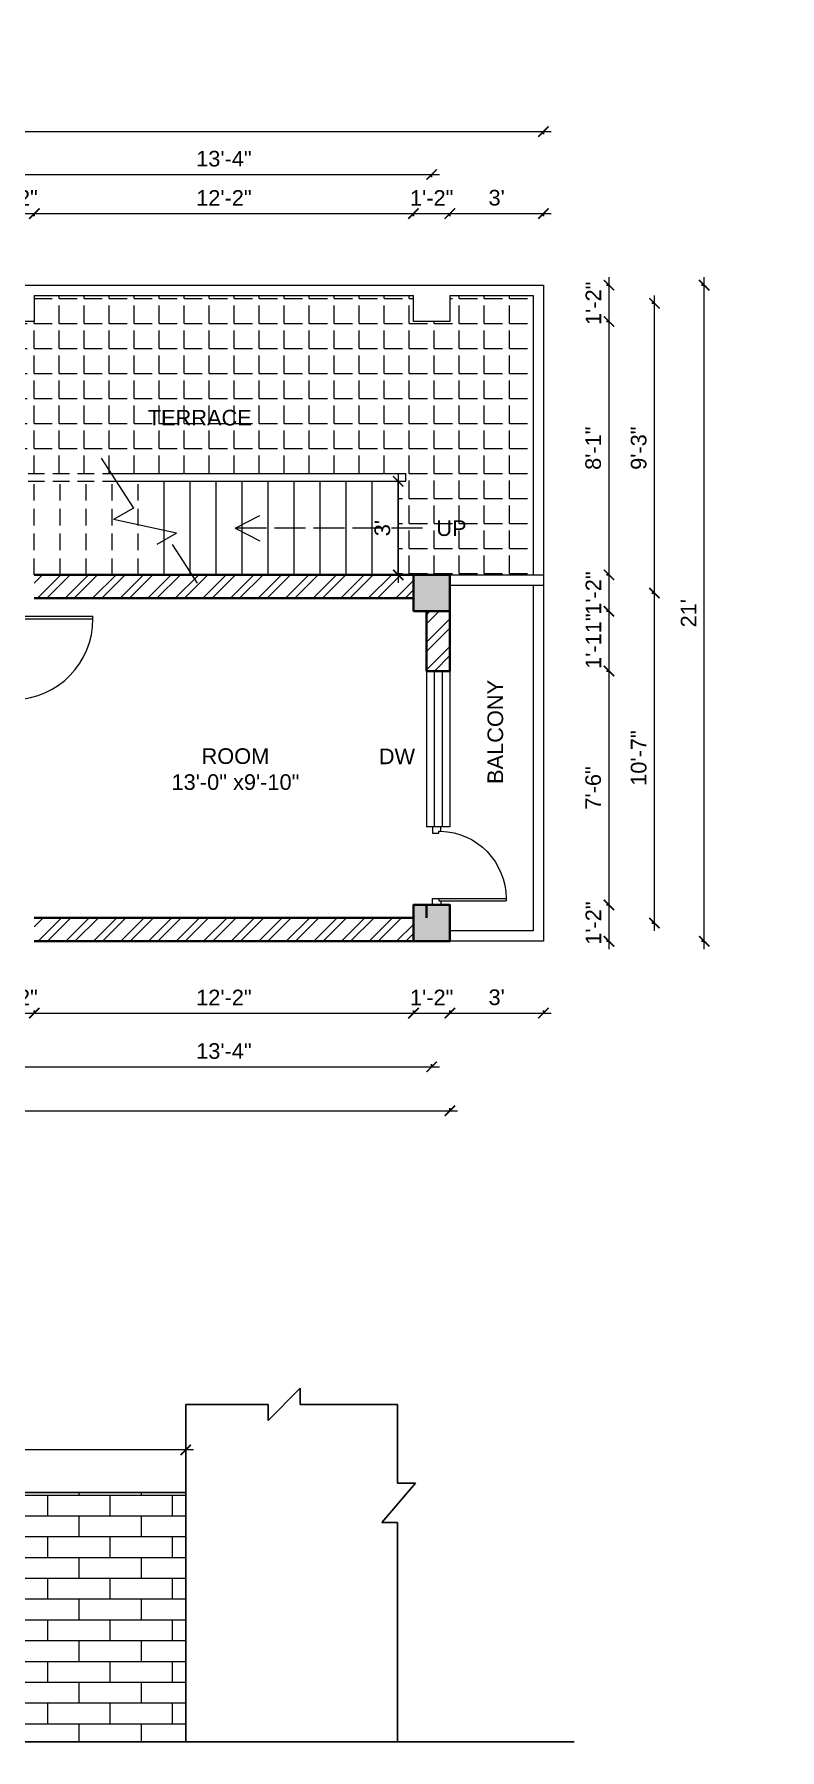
# Model space of a CAD drawing. Header units: inches. Extents: x -12071822 to 12321209, y -1222525 to 1319227.
# Drawn here: x 117517 to 117804, y 45545 to 46205 of the extents above; entities that cross this region are included whole.
import ezdxf

# ---------------------------------------------------------------- set-up
doc = ezdxf.new("R2010")
doc.units = ezdxf.units.IN
doc.header["$MEASUREMENT"] = 0
doc.header["$PDMODE"] = 35
doc.linetypes.add('ACAD_ISO02W100', pattern=[15, 12, -3])
doc.linetypes.add('DASHED', pattern=[19.05, 12.7, -6.35])
for name, color, linetype, lineweight in [('Column', 181, 'Continuous', 40), ('Dimension', 130, 'Continuous', 9), ('Hatch', 9, 'Continuous', 9), ('Hidden', 254, 'ACAD_ISO02W100', 15), ('Stairs', 61, 'Continuous', 18), ('TEXT', 255, 'Continuous', 35), ('Walls', 11, 'Continuous', 35), ('Windows', 151, 'Continuous', 15)]:
    doc.layers.add(name, color=color, linetype=linetype, lineweight=lineweight)
doc.styles.get("Standard").update_dxf_attribs({"font": 'arial.ttf'})
doc.dimstyles.new('Copy(2) of Standard', dxfattribs={"dimtxt": 6, "dimasz": 4, "dimexe": 0, "dimexo": 6, "dimgap": 3, "dimtad": 1, "dimdec": 0, "dimlfac": 0.5, "dimzin": 0, "dimdsep": 46, "dimlunit": 4, "dimtxsty": 'Standard', "dimblk": 'ARCHTICK', "dimcen": 0.09, "dimdle": 3, "dimclrd": 256, "dimadec": 0, "dimazin": 0, "dimtfac": 1, "dimtdec": 0, "dimtofl": 0, "dimtmove": 0, "dimatfit": 3, "dimfxl": 1, "dimfxlon": 1, "dimtolj": 1, "dimtzin": 0, "dimlwd": -1, "dimarcsym": 0})
doc.dimstyles.get("Standard").update_dxf_attribs({"dimtxt": 6, "dimasz": 4, "dimexe": 0, "dimexo": 6, "dimgap": 3, "dimtad": 1, "dimdec": 0, "dimzin": 0, "dimdsep": 46, "dimlunit": 4, "dimtxsty": 'Standard', "dimblk": 'ARCHTICK', "dimcen": 0.09, "dimdle": 3, "dimclrd": 256, "dimadec": 0, "dimazin": 0, "dimtfac": 1, "dimtdec": 0, "dimtofl": 0, "dimtmove": 0, "dimatfit": 3, "dimfxl": 1, "dimfxlon": 1, "dimtolj": 1, "dimtzin": 0, "dimlwd": -1, "dimarcsym": 0})

# ---------------------------------------------------------------- blocks, each defined once
blk = doc.blocks.new('colm')
at = {"layer": 'Hatch'}
h = blk.add_hatch(color=256, dxfattribs=at)
h.dxf.hatch_style = 1
h.paths.add_polyline_path([(66705.71, 8319.73), (66705.71, 8307.73), (66717.71, 8307.73), (66717.71, 8319.73)])
at = {"layer": 'Column'}
blk.add_lwpolyline([(66705.71, 8307.73), (66717.71, 8307.73), (66717.71, 8319.73), (66705.71, 8319.73)], close=True, dxfattribs=at)
blk = doc.blocks.new('_ArchTick')
at = {"color": 0, "linetype": 'ByBlock', "const_width": 0.15}
blk.add_lwpolyline([(-0.5, -0.5), (0.5, 0.5)], dxfattribs=at)
blk = doc.blocks.new('*D1991')
at = {"layer": 'Defpoints', "color": 0, "transparency": 16777216}
for p in [(117503.13, 45856.16), (117517.13, 45856.16), (117517.13, 45828.53)]:
    blk.add_point(p, dxfattribs=at)
at = {"layer": 'Dimension', "transparency": 16777216}
blk.add_line((117500.13, 45828.53), (117520.13, 45828.53), dxfattribs=at)
at = {"layer": 'Dimension', "color": 0, "lineweight": -2, "transparency": 16777216}
for p, q in [((117503.13, 45829.53), (117503.13, 45828.53)), ((117517.13, 45829.53), (117517.13, 45828.53))]:
    blk.add_line(p, q, dxfattribs=at)
at = {"layer": 'Dimension', "transparency": 16777216, "xscale": 4, "yscale": 4, "zscale": 4, "rotation": 180}
blk.add_blockref('_ArchTick', (117503.13, 45828.53), dxfattribs=at)
at = {"layer": 'Dimension', "transparency": 16777216, "xscale": 4, "yscale": 4, "zscale": 4}
blk.add_blockref('_ArchTick', (117517.13, 45828.53), dxfattribs=at)
at = {"layer": 'Dimension', "color": 0, "lineweight": -2, "transparency": 16777216, "insert": (117510.13, 45834.54), "char_height": 6, "attachment_point": 5}
blk.add_mtext('\\A1;1\'-2"', dxfattribs=at)
blk = doc.blocks.new('*D1992')
at = {"layer": 'Defpoints', "color": 0, "transparency": 16777216}
for p in [(117517.13, 45856.16), (117663.01, 45856.16), (117663.01, 45828.53)]:
    blk.add_point(p, dxfattribs=at)
at = {"layer": 'Dimension', "transparency": 16777216}
blk.add_line((117514.13, 45828.53), (117666.01, 45828.53), dxfattribs=at)
at = {"layer": 'Dimension', "color": 0, "lineweight": -2, "transparency": 16777216}
for p, q in [((117517.13, 45829.53), (117517.13, 45828.53)), ((117663.01, 45829.53), (117663.01, 45828.53))]:
    blk.add_line(p, q, dxfattribs=at)
at = {"layer": 'Dimension', "transparency": 16777216, "xscale": 4, "yscale": 4, "zscale": 4, "rotation": 180}
blk.add_blockref('_ArchTick', (117517.13, 45828.53), dxfattribs=at)
at = {"layer": 'Dimension', "transparency": 16777216, "xscale": 4, "yscale": 4, "zscale": 4}
blk.add_blockref('_ArchTick', (117663.01, 45828.53), dxfattribs=at)
at = {"layer": 'Dimension', "color": 0, "lineweight": -2, "transparency": 16777216, "insert": (117590.07, 45834.54), "char_height": 6, "attachment_point": 5}
blk.add_mtext('\\A1;12\'-2"', dxfattribs=at)
blk = doc.blocks.new('*D1993')
at = {"layer": 'Defpoints', "color": 0, "transparency": 16777216}
for p in [(117663.01, 45856.16), (117677.01, 45856.16), (117677.01, 45828.53)]:
    blk.add_point(p, dxfattribs=at)
at = {"layer": 'Dimension', "transparency": 16777216}
blk.add_line((117660.01, 45828.53), (117680.01, 45828.53), dxfattribs=at)
at = {"layer": 'Dimension', "color": 0, "lineweight": -2, "transparency": 16777216}
for p, q in [((117663.01, 45829.53), (117663.01, 45828.53)), ((117677.01, 45829.53), (117677.01, 45828.53))]:
    blk.add_line(p, q, dxfattribs=at)
at = {"layer": 'Dimension', "transparency": 16777216, "xscale": 4, "yscale": 4, "zscale": 4, "rotation": 180}
blk.add_blockref('_ArchTick', (117663.01, 45828.53), dxfattribs=at)
at = {"layer": 'Dimension', "transparency": 16777216, "xscale": 4, "yscale": 4, "zscale": 4}
blk.add_blockref('_ArchTick', (117677.01, 45828.53), dxfattribs=at)
at = {"layer": 'Dimension', "color": 0, "lineweight": -2, "transparency": 16777216, "insert": (117670.01, 45834.54), "char_height": 6, "attachment_point": 5}
blk.add_mtext('\\A1;1\'-2"', dxfattribs=at)
blk = doc.blocks.new('*D1996')
at = {"layer": 'Defpoints', "color": 0, "transparency": 16777216}
for p in [(117510.13, 45856.16), (117670.01, 45856.16), (117670.01, 45807.83)]:
    blk.add_point(p, dxfattribs=at)
at = {"layer": 'Dimension', "transparency": 16777216}
blk.add_line((117507.13, 45807.83), (117673.01, 45807.83), dxfattribs=at)
at = {"layer": 'Dimension', "color": 0, "lineweight": -2, "transparency": 16777216}
for p, q in [((117510.13, 45808.83), (117510.13, 45807.83)), ((117670.01, 45808.83), (117670.01, 45807.83))]:
    blk.add_line(p, q, dxfattribs=at)
at = {"layer": 'Dimension', "transparency": 16777216, "xscale": 4, "yscale": 4, "zscale": 4, "rotation": 180}
blk.add_blockref('_ArchTick', (117510.13, 45807.83), dxfattribs=at)
at = {"layer": 'Dimension', "transparency": 16777216, "xscale": 4, "yscale": 4, "zscale": 4}
blk.add_blockref('_ArchTick', (117670.01, 45807.83), dxfattribs=at)
at = {"layer": 'Dimension', "color": 0, "lineweight": -2, "transparency": 16777216, "insert": (117590.07, 45813.9), "char_height": 6, "attachment_point": 5}
blk.add_mtext('\\A1;13\'-4"', dxfattribs=at)
blk = doc.blocks.new('*D1865')
at = {"layer": 'Defpoints', "color": 0, "transparency": 16777216}
for p in [(117177.31, 45933.16), (117677.01, 45856.16), (117677.01, 45790.96)]:
    blk.add_point(p, dxfattribs=at)
at = {"layer": 'Dimension', "color": 0, "lineweight": -2, "transparency": 16777216}
for p, q in [((117177.31, 45791.96), (117177.31, 45790.96)), ((117677.01, 45791.96), (117677.01, 45790.96))]:
    blk.add_line(p, q, dxfattribs=at)
at = {"layer": 'Dimension', "transparency": 16777216}
blk.add_line((117174.31, 45790.96), (117680.01, 45790.96), dxfattribs=at)
at = {"layer": 'Dimension', "transparency": 16777216, "xscale": 4, "yscale": 4, "zscale": 4, "rotation": 180}
blk.add_blockref('_ArchTick', (117177.31, 45790.96), dxfattribs=at)
at = {"layer": 'Dimension', "transparency": 16777216, "xscale": 4, "yscale": 4, "zscale": 4}
blk.add_blockref('_ArchTick', (117677.01, 45790.96), dxfattribs=at)
at = {"layer": 'Dimension', "color": 0, "lineweight": -2, "transparency": 16777216, "insert": (117427.16, 45797.03), "char_height": 6, "attachment_point": 5}
blk.add_mtext('\\A1;41\'-8"', dxfattribs=at)
blk = doc.blocks.new('GFFGS')
at = {"layer": 'Windows'}
for p, q in [((97915.22, 19628.63), (97915.22, 19658.74)), ((97916.19, 19658.74), (97915.22, 19658.74)), ((97916.19, 19627.65), (97916.19, 19658.77)), ((97915.22, 19628.63), (97913.27, 19628.63)), ((97913.27, 19628.63), (97913.27, 19624.73)), ((97913.27, 19624.73), (97916.19, 19624.73)), ((97915.22, 19627.65), (97915.22, 19628.63)), ((97916.19, 19627.65), (97915.22, 19627.65)), ((97916.19, 19624.73), (97916.19, 19627.65)), ((97946.35, 19624.73), (97946.35, 19627.65)), ((97946.35, 19627.65), (97947.32, 19627.65)), ((97949.27, 19624.73), (97946.35, 19624.73)), ((97947.32, 19627.65), (97947.32, 19628.63)), ((97947.32, 19628.63), (97949.27, 19628.63)), ((97949.27, 19628.63), (97949.27, 19624.73))]:
    blk.add_line(p, q, dxfattribs=at)
blk.add_arc((97916.25, 19627.66), 31.08, 1.78005, 90.12347, dxfattribs=at)
blk = doc.blocks.new('*D1867')
at = {"layer": 'Defpoints', "color": 0, "transparency": 16777216}
for p in [(117677.01, 45856.16), (117713.01, 45856.16), (117713.01, 45828.53)]:
    blk.add_point(p, dxfattribs=at)
at = {"layer": 'Dimension', "transparency": 16777216}
blk.add_line((117674.01, 45828.53), (117716.01, 45828.53), dxfattribs=at)
at = {"layer": 'Dimension', "color": 0, "lineweight": -2, "transparency": 16777216}
for p, q in [((117677.01, 45829.53), (117677.01, 45828.53)), ((117713.01, 45829.53), (117713.01, 45828.53))]:
    blk.add_line(p, q, dxfattribs=at)
at = {"layer": 'Dimension', "transparency": 16777216, "xscale": 4, "yscale": 4, "zscale": 4, "rotation": 180}
blk.add_blockref('_ArchTick', (117677.01, 45828.53), dxfattribs=at)
at = {"layer": 'Dimension', "transparency": 16777216, "xscale": 4, "yscale": 4, "zscale": 4}
blk.add_blockref('_ArchTick', (117713.01, 45828.53), dxfattribs=at)
at = {"layer": 'Dimension', "color": 0, "transparency": 16777216, "insert": (117695.01, 45834.59), "char_height": 6, "attachment_point": 5}
blk.add_mtext("\\A1;3'", dxfattribs=at)
blk = doc.blocks.new('*D2005')
at = {"layer": 'Defpoints', "color": 0, "transparency": 16777216}
for p in [(117517.13, 46136.19), (117503.13, 46104.66), (117517.13, 46104.66)]:
    blk.add_point(p, dxfattribs=at)
at = {"layer": 'Dimension', "transparency": 16777216}
blk.add_line((117500.13, 46136.19), (117520.13, 46136.19), dxfattribs=at)
at = {"layer": 'Dimension', "color": 0, "lineweight": -2, "transparency": 16777216}
for p, q in [((117503.13, 46135.19), (117503.13, 46136.19)), ((117517.13, 46135.19), (117517.13, 46136.19))]:
    blk.add_line(p, q, dxfattribs=at)
at = {"layer": 'Dimension', "transparency": 16777216, "xscale": 4, "yscale": 4, "zscale": 4, "rotation": 180}
blk.add_blockref('_ArchTick', (117503.13, 46136.19), dxfattribs=at)
at = {"layer": 'Dimension', "transparency": 16777216, "xscale": 4, "yscale": 4, "zscale": 4}
blk.add_blockref('_ArchTick', (117517.13, 46136.19), dxfattribs=at)
at = {"layer": 'Dimension', "color": 0, "lineweight": -2, "transparency": 16777216, "insert": (117510.13, 46142.21), "char_height": 6, "attachment_point": 5}
blk.add_mtext('\\A1;1\'-2"', dxfattribs=at)
blk = doc.blocks.new('*D2006')
at = {"layer": 'Defpoints', "color": 0, "transparency": 16777216}
for p in [(117663.01, 46136.19), (117517.13, 46104.66), (117663.01, 46104.66)]:
    blk.add_point(p, dxfattribs=at)
at = {"layer": 'Dimension', "transparency": 16777216}
blk.add_line((117514.13, 46136.19), (117666.01, 46136.19), dxfattribs=at)
at = {"layer": 'Dimension', "color": 0, "lineweight": -2, "transparency": 16777216}
for p, q in [((117517.13, 46135.19), (117517.13, 46136.19)), ((117663.01, 46135.19), (117663.01, 46136.19))]:
    blk.add_line(p, q, dxfattribs=at)
at = {"layer": 'Dimension', "transparency": 16777216, "xscale": 4, "yscale": 4, "zscale": 4, "rotation": 180}
blk.add_blockref('_ArchTick', (117517.13, 46136.19), dxfattribs=at)
at = {"layer": 'Dimension', "transparency": 16777216, "xscale": 4, "yscale": 4, "zscale": 4}
blk.add_blockref('_ArchTick', (117663.01, 46136.19), dxfattribs=at)
at = {"layer": 'Dimension', "color": 0, "lineweight": -2, "transparency": 16777216, "insert": (117590.07, 46142.21), "char_height": 6, "attachment_point": 5}
blk.add_mtext('\\A1;12\'-2"', dxfattribs=at)
blk = doc.blocks.new('*D2007')
at = {"layer": 'Defpoints', "color": 0, "transparency": 16777216}
for p in [(117677.01, 46136.19), (117663.01, 46104.66), (117677.01, 46104.66)]:
    blk.add_point(p, dxfattribs=at)
at = {"layer": 'Dimension', "transparency": 16777216}
blk.add_line((117660.01, 46136.19), (117680.01, 46136.19), dxfattribs=at)
at = {"layer": 'Dimension', "color": 0, "lineweight": -2, "transparency": 16777216}
for p, q in [((117663.01, 46135.19), (117663.01, 46136.19)), ((117677.01, 46135.19), (117677.01, 46136.19))]:
    blk.add_line(p, q, dxfattribs=at)
at = {"layer": 'Dimension', "transparency": 16777216, "xscale": 4, "yscale": 4, "zscale": 4, "rotation": 180}
blk.add_blockref('_ArchTick', (117663.01, 46136.19), dxfattribs=at)
at = {"layer": 'Dimension', "transparency": 16777216, "xscale": 4, "yscale": 4, "zscale": 4}
blk.add_blockref('_ArchTick', (117677.01, 46136.19), dxfattribs=at)
at = {"layer": 'Dimension', "color": 0, "lineweight": -2, "transparency": 16777216, "insert": (117670.01, 46142.21), "char_height": 6, "attachment_point": 5}
blk.add_mtext('\\A1;1\'-2"', dxfattribs=at)
blk = doc.blocks.new('*D2008')
at = {"layer": 'Defpoints', "color": 0, "transparency": 16777216}
for p in [(117713.01, 46136.19), (117713.01, 46108.66), (117677.01, 46104.66)]:
    blk.add_point(p, dxfattribs=at)
at = {"layer": 'Dimension', "transparency": 16777216}
blk.add_line((117674.01, 46136.19), (117716.01, 46136.19), dxfattribs=at)
at = {"layer": 'Dimension', "color": 0, "lineweight": -2, "transparency": 16777216}
for p, q in [((117677.01, 46135.19), (117677.01, 46136.19)), ((117713.01, 46135.19), (117713.01, 46136.19))]:
    blk.add_line(p, q, dxfattribs=at)
at = {"layer": 'Dimension', "transparency": 16777216, "xscale": 4, "yscale": 4, "zscale": 4, "rotation": 180}
blk.add_blockref('_ArchTick', (117677.01, 46136.19), dxfattribs=at)
at = {"layer": 'Dimension', "transparency": 16777216, "xscale": 4, "yscale": 4, "zscale": 4}
blk.add_blockref('_ArchTick', (117713.01, 46136.19), dxfattribs=at)
at = {"layer": 'Dimension', "color": 0, "lineweight": -2, "transparency": 16777216, "insert": (117695.01, 46142.26), "char_height": 6, "attachment_point": 5}
blk.add_mtext("\\A1;3'", dxfattribs=at)
blk = doc.blocks.new('*D2011')
at = {"layer": 'Defpoints', "color": 0, "transparency": 16777216}
for p in [(117670.01, 46151.21), (117510.13, 45997.16), (117670.01, 45997.16)]:
    blk.add_point(p, dxfattribs=at)
at = {"layer": 'Dimension', "transparency": 16777216}
blk.add_line((117507.13, 46151.21), (117673.01, 46151.21), dxfattribs=at)
at = {"layer": 'Dimension', "color": 0, "lineweight": -2, "transparency": 16777216}
for p, q in [((117510.13, 46150.21), (117510.13, 46151.21)), ((117670.01, 46150.21), (117670.01, 46151.21))]:
    blk.add_line(p, q, dxfattribs=at)
at = {"layer": 'Dimension', "transparency": 16777216, "xscale": 4, "yscale": 4, "zscale": 4, "rotation": 180}
blk.add_blockref('_ArchTick', (117510.13, 46151.21), dxfattribs=at)
at = {"layer": 'Dimension', "transparency": 16777216, "xscale": 4, "yscale": 4, "zscale": 4}
blk.add_blockref('_ArchTick', (117670.01, 46151.21), dxfattribs=at)
at = {"layer": 'Dimension', "color": 0, "lineweight": -2, "transparency": 16777216, "insert": (117590.07, 46157.28), "char_height": 6, "attachment_point": 5}
blk.add_mtext('\\A1;13\'-4"', dxfattribs=at)
blk = doc.blocks.new('*D2012')
at = {"layer": 'Defpoints', "color": 0, "transparency": 16777216}
for p in [(117713.01, 46167.78), (117177.31, 46108.66), (117713.01, 46108.66)]:
    blk.add_point(p, dxfattribs=at)
at = {"layer": 'Dimension', "transparency": 16777216}
blk.add_line((117174.31, 46167.78), (117716.01, 46167.78), dxfattribs=at)
at = {"layer": 'Dimension', "color": 0, "lineweight": -2, "transparency": 16777216}
for p, q in [((117177.31, 46166.78), (117177.31, 46167.78)), ((117713.01, 46166.78), (117713.01, 46167.78))]:
    blk.add_line(p, q, dxfattribs=at)
at = {"layer": 'Dimension', "transparency": 16777216, "xscale": 4, "yscale": 4, "zscale": 4, "rotation": 180}
blk.add_blockref('_ArchTick', (117177.31, 46167.78), dxfattribs=at)
at = {"layer": 'Dimension', "transparency": 16777216, "xscale": 4, "yscale": 4, "zscale": 4}
blk.add_blockref('_ArchTick', (117713.01, 46167.78), dxfattribs=at)
at = {"layer": 'Dimension', "color": 0, "lineweight": -2, "transparency": 16777216, "insert": (117445.16, 46173.85), "char_height": 6, "attachment_point": 5}
blk.add_mtext('\\A1;44\'-8"', dxfattribs=at)
blk = doc.blocks.new('*D2013')
at = {"layer": 'Defpoints', "color": 0, "transparency": 16777216}
for p in [(117657.13, 46033.16), (117657.13, 45997.16), (117657.13, 45997.16)]:
    blk.add_point(p, dxfattribs=at)
at = {"layer": 'Dimension', "transparency": 16777216}
blk.add_line((117657.13, 46036.16), (117657.13, 45994.16), dxfattribs=at)
at = {"layer": 'Dimension', "transparency": 16777216, "xscale": 4, "yscale": 4, "zscale": 4}
for p, rotation in [((117657.13, 46033.16), 90), ((117657.13, 45997.16), 270)]:
    blk.add_blockref('_ArchTick', p, dxfattribs=dict(at, rotation=rotation))
at = {"layer": 'Dimension', "color": 0, "lineweight": -2, "transparency": 16777216, "insert": (117651.06, 46015.16), "char_height": 6, "attachment_point": 5, "rotation": 90}
blk.add_mtext("\\A1;3'", dxfattribs=at)
blk = doc.blocks.new('*D2014')
at = {"layer": 'Defpoints', "color": 0, "transparency": 16777216}
for p in [(117677.01, 45870.16), (117738.24, 45870.16), (117677.01, 45856.16)]:
    blk.add_point(p, dxfattribs=at)
at = {"layer": 'Dimension', "transparency": 16777216}
blk.add_line((117738.24, 45853.16), (117738.24, 45873.16), dxfattribs=at)
at = {"layer": 'Dimension', "color": 0, "lineweight": -2, "transparency": 16777216}
for p, q in [((117737.24, 45870.16), (117738.24, 45870.16)), ((117737.24, 45856.16), (117738.24, 45856.16))]:
    blk.add_line(p, q, dxfattribs=at)
at = {"layer": 'Dimension', "transparency": 16777216, "xscale": 4, "yscale": 4, "zscale": 4}
for p, rotation in [((117738.24, 45870.16), 90), ((117738.24, 45856.16), 270)]:
    blk.add_blockref('_ArchTick', p, dxfattribs=dict(at, rotation=rotation))
at = {"layer": 'Dimension', "color": 0, "lineweight": -2, "transparency": 16777216, "insert": (117732.23, 45863.16), "char_height": 6, "attachment_point": 5, "rotation": 90}
blk.add_mtext('\\A1;1\'-2"', dxfattribs=at)
blk = doc.blocks.new('*D2015')
at = {"layer": 'Defpoints', "color": 0, "transparency": 16777216}
for p in [(117677.01, 45960.16), (117738.24, 45960.16), (117677.01, 45870.16)]:
    blk.add_point(p, dxfattribs=at)
at = {"layer": 'Dimension', "transparency": 16777216}
blk.add_line((117738.24, 45867.16), (117738.24, 45963.16), dxfattribs=at)
at = {"layer": 'Dimension', "color": 0, "lineweight": -2, "transparency": 16777216}
for p, q in [((117737.24, 45960.16), (117738.24, 45960.16)), ((117737.24, 45870.16), (117738.24, 45870.16))]:
    blk.add_line(p, q, dxfattribs=at)
at = {"layer": 'Dimension', "transparency": 16777216, "xscale": 4, "yscale": 4, "zscale": 4}
for p, rotation in [((117738.24, 45960.16), 90), ((117738.24, 45870.16), 270)]:
    blk.add_blockref('_ArchTick', p, dxfattribs=dict(at, rotation=rotation))
at = {"layer": 'Dimension', "color": 0, "lineweight": -2, "transparency": 16777216, "insert": (117732.18, 45915.16), "char_height": 6, "attachment_point": 5, "rotation": 90}
blk.add_mtext('\\A1;7\'-6"', dxfattribs=at)
blk = doc.blocks.new('*D2016')
at = {"layer": 'Defpoints', "color": 0, "transparency": 16777216}
for p in [(117677.01, 45983.16), (117738.24, 45983.16), (117677.01, 45960.16)]:
    blk.add_point(p, dxfattribs=at)
at = {"layer": 'Dimension', "color": 0, "lineweight": -2, "transparency": 16777216}
for p, q in [((117737.24, 45983.16), (117738.24, 45983.16)), ((117737.24, 45960.16), (117738.24, 45960.16))]:
    blk.add_line(p, q, dxfattribs=at)
at = {"layer": 'Dimension', "transparency": 16777216}
blk.add_line((117738.24, 45957.16), (117738.24, 45986.16), dxfattribs=at)
at = {"layer": 'Dimension', "transparency": 16777216, "xscale": 4, "yscale": 4, "zscale": 4}
for p, rotation in [((117738.24, 45983.16), 90), ((117738.24, 45960.16), 270)]:
    blk.add_blockref('_ArchTick', p, dxfattribs=dict(at, rotation=rotation))
at = {"layer": 'Dimension', "color": 0, "lineweight": -2, "transparency": 16777216, "insert": (117732.23, 45971.66), "char_height": 6, "attachment_point": 5, "rotation": 90}
blk.add_mtext('\\A1;1\'-11"', dxfattribs=at)
blk = doc.blocks.new('*D2017')
at = {"layer": 'Defpoints', "color": 0, "transparency": 16777216}
for p in [(117677.01, 45997.16), (117738.24, 45997.16), (117677.01, 45983.16)]:
    blk.add_point(p, dxfattribs=at)
at = {"layer": 'Dimension', "color": 0, "lineweight": -2, "transparency": 16777216}
for p, q in [((117737.24, 45997.16), (117738.24, 45997.16)), ((117737.24, 45983.16), (117738.24, 45983.16))]:
    blk.add_line(p, q, dxfattribs=at)
at = {"layer": 'Dimension', "transparency": 16777216}
blk.add_line((117738.24, 45980.16), (117738.24, 46000.16), dxfattribs=at)
at = {"layer": 'Dimension', "transparency": 16777216, "xscale": 4, "yscale": 4, "zscale": 4}
for p, rotation in [((117738.24, 45997.16), 90), ((117738.24, 45983.16), 270)]:
    blk.add_blockref('_ArchTick', p, dxfattribs=dict(at, rotation=rotation))
at = {"layer": 'Dimension', "color": 0, "lineweight": -2, "transparency": 16777216, "insert": (117732.23, 45990.16), "char_height": 6, "attachment_point": 5, "rotation": 90}
blk.add_mtext('\\A1;1\'-2"', dxfattribs=at)
blk = doc.blocks.new('*D2018')
at = {"layer": 'Defpoints', "color": 0, "transparency": 16777216}
for p in [(117677.01, 46094.66), (117738.24, 46094.66), (117677.01, 45997.16)]:
    blk.add_point(p, dxfattribs=at)
at = {"layer": 'Dimension', "color": 0, "lineweight": -2, "transparency": 16777216}
for p, q in [((117737.24, 46094.66), (117738.24, 46094.66)), ((117737.24, 45997.16), (117738.24, 45997.16))]:
    blk.add_line(p, q, dxfattribs=at)
at = {"layer": 'Dimension', "transparency": 16777216}
blk.add_line((117738.24, 45994.16), (117738.24, 46097.66), dxfattribs=at)
at = {"layer": 'Dimension', "transparency": 16777216, "xscale": 4, "yscale": 4, "zscale": 4}
for p, rotation in [((117738.24, 46094.66), 90), ((117738.24, 45997.16), 270)]:
    blk.add_blockref('_ArchTick', p, dxfattribs=dict(at, rotation=rotation))
at = {"layer": 'Dimension', "color": 0, "lineweight": -2, "transparency": 16777216, "insert": (117732.18, 46045.91), "char_height": 6, "attachment_point": 5, "rotation": 90}
blk.add_mtext('\\A1;8\'-1"', dxfattribs=at)
blk = doc.blocks.new('*D2019')
at = {"layer": 'Defpoints', "color": 0, "transparency": 16777216}
for p in [(117713.01, 46108.66), (117738.24, 46108.66), (117677.01, 46094.66)]:
    blk.add_point(p, dxfattribs=at)
at = {"layer": 'Dimension', "color": 0, "lineweight": -2, "transparency": 16777216}
for p, q in [((117737.24, 46108.66), (117738.24, 46108.66)), ((117737.24, 46094.66), (117738.24, 46094.66))]:
    blk.add_line(p, q, dxfattribs=at)
at = {"layer": 'Dimension', "transparency": 16777216}
blk.add_line((117738.24, 46091.66), (117738.24, 46111.66), dxfattribs=at)
at = {"layer": 'Dimension', "transparency": 16777216, "xscale": 4, "yscale": 4, "zscale": 4}
for p, rotation in [((117738.24, 46108.66), 90), ((117738.24, 46094.66), 270)]:
    blk.add_blockref('_ArchTick', p, dxfattribs=dict(at, rotation=rotation))
at = {"layer": 'Dimension', "color": 0, "lineweight": -2, "transparency": 16777216, "insert": (117732.23, 46101.66), "char_height": 6, "attachment_point": 5, "rotation": 90}
blk.add_mtext('\\A1;1\'-2"', dxfattribs=at)
blk = doc.blocks.new('*D2020')
at = {"layer": 'Defpoints', "color": 0, "transparency": 16777216}
for p in [(117677.01, 45990.16), (117755.74, 45990.16), (117677.01, 45863.16)]:
    blk.add_point(p, dxfattribs=at)
at = {"layer": 'Dimension', "color": 0, "lineweight": -2, "transparency": 16777216}
for p, q in [((117754.74, 45990.16), (117755.74, 45990.16)), ((117754.74, 45863.16), (117755.74, 45863.16))]:
    blk.add_line(p, q, dxfattribs=at)
at = {"layer": 'Dimension', "transparency": 16777216}
blk.add_line((117755.74, 45860.16), (117755.74, 45993.16), dxfattribs=at)
at = {"layer": 'Dimension', "transparency": 16777216, "xscale": 4, "yscale": 4, "zscale": 4}
for p, rotation in [((117755.74, 45990.16), 90), ((117755.74, 45863.16), 270)]:
    blk.add_blockref('_ArchTick', p, dxfattribs=dict(at, rotation=rotation))
at = {"layer": 'Dimension', "color": 0, "lineweight": -2, "transparency": 16777216, "insert": (117749.68, 45926.66), "char_height": 6, "attachment_point": 5, "rotation": 90}
blk.add_mtext('\\A1;10\'-7"', dxfattribs=at)
blk = doc.blocks.new('*D2021')
at = {"layer": 'Defpoints', "color": 0, "transparency": 16777216}
for p in [(117330.13, 46101.66), (117755.74, 46101.66), (117677.01, 45990.16)]:
    blk.add_point(p, dxfattribs=at)
at = {"layer": 'Dimension', "color": 0, "lineweight": -2, "transparency": 16777216}
for p, q in [((117754.74, 46101.66), (117755.74, 46101.66)), ((117754.74, 45990.16), (117755.74, 45990.16))]:
    blk.add_line(p, q, dxfattribs=at)
at = {"layer": 'Dimension', "transparency": 16777216}
blk.add_line((117755.74, 45987.16), (117755.74, 46104.66), dxfattribs=at)
at = {"layer": 'Dimension', "transparency": 16777216, "xscale": 4, "yscale": 4, "zscale": 4}
for p, rotation in [((117755.74, 46101.66), 90), ((117755.74, 45990.16), 270)]:
    blk.add_blockref('_ArchTick', p, dxfattribs=dict(at, rotation=rotation))
at = {"layer": 'Dimension', "color": 0, "lineweight": -2, "transparency": 16777216, "insert": (117749.68, 46045.91), "char_height": 6, "attachment_point": 5, "rotation": 90}
blk.add_mtext('\\A1;9\'-3"', dxfattribs=at)
blk = doc.blocks.new('*D1870')
at = {"layer": 'Defpoints', "color": 0, "transparency": 16777216}
for p in [(117713.01, 46108.66), (117774.87, 46108.66), (117677.01, 45856.16)]:
    blk.add_point(p, dxfattribs=at)
at = {"layer": 'Dimension', "color": 0, "lineweight": -2, "transparency": 16777216}
for p, q in [((117773.87, 46108.66), (117774.87, 46108.66)), ((117773.87, 45856.16), (117774.87, 45856.16))]:
    blk.add_line(p, q, dxfattribs=at)
at = {"layer": 'Dimension', "transparency": 16777216}
blk.add_line((117774.87, 45853.16), (117774.87, 46111.66), dxfattribs=at)
at = {"layer": 'Dimension', "transparency": 16777216, "xscale": 4, "yscale": 4, "zscale": 4}
for p, rotation in [((117774.87, 46108.66), 90), ((117774.87, 45856.16), 270)]:
    blk.add_blockref('_ArchTick', p, dxfattribs=dict(at, rotation=rotation))
at = {"layer": 'Dimension', "color": 0, "lineweight": -2, "transparency": 16777216, "insert": (117768.86, 45982.41), "char_height": 6, "attachment_point": 5, "rotation": 90}
blk.add_mtext("\\A1;21'", dxfattribs=at)
blk = doc.blocks.new('*D1878')
at = {"layer": 'Defpoints', "color": 0, "transparency": 16777216}
for p in [(117301.31, 45660.45), (117301.31, 45548.08), (117575.42, 45548.08)]:
    blk.add_point(p, dxfattribs=at)
at = {"layer": 'Windows', "transparency": 16777216}
blk.add_line((117578.42, 45660.45), (117298.31, 45660.45), dxfattribs=at)
at = {"layer": 'Windows', "color": 0, "lineweight": -2, "transparency": 16777216}
for p, q in [((117301.31, 45659.45), (117301.31, 45660.45)), ((117575.42, 45659.45), (117575.42, 45660.45))]:
    blk.add_line(p, q, dxfattribs=at)
at = {"layer": 'Windows', "transparency": 16777216, "xscale": 4, "yscale": 4, "zscale": 4, "rotation": 180}
blk.add_blockref('_ArchTick', (117301.31, 45660.45), dxfattribs=at)
at = {"layer": 'Windows', "transparency": 16777216, "xscale": 4, "yscale": 4, "zscale": 4}
blk.add_blockref('_ArchTick', (117575.42, 45660.45), dxfattribs=at)
at = {"layer": 'Windows', "color": 0, "lineweight": -2, "transparency": 16777216, "insert": (117438.37, 45666.51), "char_height": 6, "attachment_point": 5}
blk.add_mtext('\\A1;11\'-5"', dxfattribs=at)
blk = doc.blocks.new('*D2041')
at = {"layer": 'Defpoints', "color": 0, "transparency": 16777216}
for p in [(117575.42, 45644.05), (117273.68, 45548.08), (117575.42, 45548.08)]:
    blk.add_point(p, dxfattribs=at)
at = {"layer": 'Windows', "transparency": 16777216}
blk.add_line((117273.68, 45647.05), (117273.68, 45545.08), dxfattribs=at)
at = {"layer": 'Windows', "color": 0, "lineweight": -2, "transparency": 16777216}
for p, q in [((117274.68, 45644.05), (117273.68, 45644.05)), ((117274.68, 45548.08), (117273.68, 45548.08))]:
    blk.add_line(p, q, dxfattribs=at)
at = {"layer": 'Windows', "transparency": 16777216, "xscale": 4, "yscale": 4, "zscale": 4}
for p, rotation in [((117273.68, 45644.05), 90), ((117273.68, 45548.08), 270)]:
    blk.add_blockref('_ArchTick', p, dxfattribs=dict(at, rotation=rotation))
at = {"layer": 'Windows', "color": 0, "lineweight": -2, "transparency": 16777216, "insert": (117267.68, 45596.06), "char_height": 6, "attachment_point": 5, "rotation": 90}
blk.add_mtext("\\A1;4'", dxfattribs=at)
blk = doc.blocks.new('*D1884')
at = {"layer": 'Defpoints', "color": 0, "transparency": 16777216}
for p in [(118231.81, 46420.74), (117503.13, 46393.1), (117503.13, 45856.16)]:
    blk.add_point(p, dxfattribs=at)
at = {"layer": 'Dimension', "transparency": 16777216}
blk.add_line((118234.81, 46393.1), (117500.13, 46393.1), dxfattribs=at)
at = {"layer": 'Dimension', "color": 0, "lineweight": -2, "transparency": 16777216}
for p, q in [((117503.13, 46392.1), (117503.13, 46393.1)), ((118231.81, 46394.1), (118231.81, 46393.1))]:
    blk.add_line(p, q, dxfattribs=at)
at = {"layer": 'Dimension', "transparency": 16777216, "xscale": 4, "yscale": 4, "zscale": 4, "rotation": 180}
blk.add_blockref('_ArchTick', (117503.13, 46393.1), dxfattribs=at)
at = {"layer": 'Dimension', "transparency": 16777216, "xscale": 4, "yscale": 4, "zscale": 4}
blk.add_blockref('_ArchTick', (118231.81, 46393.1), dxfattribs=at)
at = {"layer": 'Dimension', "color": 0, "transparency": 16777216, "insert": (117867.47, 46399.17), "char_height": 6, "attachment_point": 5}
blk.add_mtext('\\A1;60\'-9"', dxfattribs=at)

msp = doc.modelspace()

# ---------------------------------------------------------------- hatches: boundary and pattern name
at = {"layer": 'Hatch'}
h = msp.add_hatch(dxfattribs=at)
h.set_pattern_fill('ANGLE', color=256, scale=35)
h.set_pattern_definition([(0, (-7319.234, 8594.873), (0, 9.625), [7, -2.625]), (90, (-7319.234, 8594.873), (-9.625, 6e-16), [7, -2.625])])
h.paths.add_polyline_path([(117663.01, 46094.66), (117663.01, 46104.66), (117517.13, 46104.66), (117517.13, 46094.66), (117503.13, 46094.66), (117503.13, 46104.66), (117467.13, 46104.66), (117467.13, 46036.16), (117552.52, 46036.16), (117660.13, 46036.16), (117660.13, 46033.16), (117657.13, 46033.16), (117657.13, 45997.16), (117663.01, 45997.16), (117677.01, 45997.16), (117709.01, 45997.16), (117709.01, 46104.66), (117677.01, 46104.66), (117677.01, 46094.66)])
h.paths.add_polyline_path([(117666.62, 46008.87), (117681.26, 46008.87), (117681.26, 46021.24), (117666.62, 46021.24)], flags=24)
h.paths.add_polyline_path([(117559.07, 46051.39), (117602.13, 46051.39), (117602.13, 46063.76), (117559.07, 46063.76)], flags=24)
h = msp.add_hatch(dxfattribs=at)
h.set_pattern_fill('ANSI32', color=256, scale=20)
h.set_pattern_definition([(45, (-5410.089, 7307.959), (-5.30330086, 5.30330086), []), (45, (-5406.5535, 7307.959), (-5.30330086, 5.30330086), [])])
h.paths.add_polyline_path([(117663.01, 45988.16), (117663.01, 45997.16), (117517.13, 45997.16), (117517.13, 45988.16)])
h = msp.add_hatch(dxfattribs=at)
h.set_pattern_fill('ANSI32', color=256, scale=20)
h.set_pattern_definition([(45, (-8029.3526, 8011.673), (-5.30330086, 5.30330086), []), (45, (-8025.817, 8011.673), (-5.30330086, 5.30330086), [])])
h.paths.add_polyline_path([(117677.01, 45983.16), (117668.01, 45983.16), (117668.01, 45960.16), (117677.01, 45960.16)])
h = msp.add_hatch(dxfattribs=at)
h.set_pattern_fill('ANSI32', color=256, scale=20)
h.set_pattern_definition([(45, (-5410.089, 7302.959), (-5.30330086, 5.30330086), []), (45, (-5406.5535, 7302.959), (-5.30330086, 5.30330086), [])])
h.paths.add_polyline_path([(117517.13, 45865.16), (117517.13, 45856.16), (117663.01, 45856.16), (117663.01, 45865.16)])
at = {"layer": 'Windows'}
h = msp.add_hatch(dxfattribs=at)
h.set_pattern_fill('AR-BRSTD', color=256, scale=3)
h.set_pattern_definition([(0, (8430.323, 8390.414), (0, 8.001), []), (90, (8430.323, 8390.414), (-12, 8.001), [8.001, -8.001])])
h.paths.add_polyline_path([(117301.31, 45548.08), (117575.42, 45548.08), (117575.42, 45644.05), (117301.31, 45644.05)])

# ---------------------------------------------------------------- linework, layer by layer
at = {"layer": 'Hidden'}
for p, q in [((117594.4, 46015.16), (117603.85, 46020.06)), ((117666.52, 46015.16), (117594.4, 46015.16)), ((117594.4, 46015.16), (117603.85, 46010.27))]:
    msp.add_line(p, q, dxfattribs=at)
at = {"layer": 'Stairs'}
for p, q in [((117467.13, 46108.66), (117713.01, 46108.66)), ((117713.01, 46108.66), (117713.01, 45987.16)), ((117517.13, 46104.66), (117663.01, 46104.66)), ((117517.13, 46104.66), (117517.13, 46094.66)), ((117663.01, 46094.66), (117663.01, 46104.66)), ((117677.01, 46104.66), (117709.01, 46104.66)), ((117677.01, 46104.66), (117677.01, 46094.66)), ((117709.01, 46104.66), (117709.01, 45997.16)), ((117517.13, 46094.66), (117503.13, 46094.66)), ((117677.01, 46094.66), (117663.01, 46094.66)), ((117542.85, 46042.04), (117555.24, 46022.85)), ((117546.65, 46036.16), (117660.13, 46036.16)), ((117660.13, 46033.16), (117660.13, 46036.16)), ((117548.59, 46033.16), (117660.13, 46033.16)), ((117567.13, 46014.22), (117567.13, 46033.16)), ((117577.13, 45997.16), (117577.13, 46033.16)), ((117587.13, 45997.16), (117587.13, 46033.16)), ((117597.13, 45997.16), (117597.13, 46033.16)), ((117607.13, 45997.16), (117607.13, 46033.16)), ((117617.13, 45997.16), (117617.13, 46033.16)), ((117627.13, 45997.16), (117627.13, 46033.16)), ((117637.13, 45997.16), (117637.13, 46033.16)), ((117647.13, 45997.16), (117647.13, 46033.16)), ((117657.13, 45997.16), (117657.13, 46033.16)), ((117555.24, 46022.85), (117547.66, 46018.5)), ((117571.87, 46013.18), (117547.66, 46018.5)), ((117571.87, 46013.18), (117564.3, 46008.82)), ((117567.13, 46010.45), (117567.13, 46014.22)), ((117567.13, 46004.43), (117567.13, 46010.45)), ((117567.13, 45997.16), (117567.13, 46004.43)), ((117570.17, 46008.82), (117579.73, 45994.02)), ((117677.01, 45997.16), (117713.01, 45997.16)), ((117677.01, 45993.16), (117713.01, 45993.16)), ((117709.01, 45993.16), (117709.01, 45860.16)), ((117713.01, 45987.16), (117713.01, 45983.16)), ((117713.01, 45983.16), (117713.01, 45856.16)), ((117709.01, 45860.16), (117677.01, 45860.16)), ((117713.01, 45856.16), (117677.01, 45856.16))]:
    msp.add_line(p, q, dxfattribs=at)
at = {"layer": 'Stairs', "linetype": 'DASHED', "ltscale": 0.5}
for p, q in [((117467.13, 46036.16), (117552.52, 46036.16)), ((117467.13, 46033.16), (117554.46, 46033.16)), ((117517.13, 45997.16), (117517.13, 46033.16)), ((117527.13, 45997.16), (117527.13, 46033.16)), ((117537.13, 45997.16), (117537.13, 46033.16)), ((117547.13, 45997.16), (117547.13, 46033.16)), ((117557.13, 45997.16), (117557.13, 46033.16))]:
    msp.add_line(p, q, dxfattribs=at)
at = {"layer": 'Walls'}
for p, q in [((117517.13, 45997.16), (117663.01, 45997.16)), ((117517.13, 45988.16), (117663.01, 45988.16)), ((117668.01, 45983.16), (117668.01, 45960.16)), ((117677.01, 45983.16), (117677.01, 45960.16)), ((117677.01, 45960.16), (117668.01, 45960.16)), ((117663.01, 45865.16), (117517.13, 45865.16)), ((117668.01, 45870.16), (117668.01, 45865.16)), ((117663.01, 45856.16), (117517.13, 45856.16))]:
    msp.add_line(p, q, dxfattribs=at)
at = {"layer": 'Windows'}
for p, q in [((117668.01, 45960.16), (117668.01, 45900.16)), ((117671.01, 45960.16), (117671.01, 45900.16)), ((117674.01, 45960.16), (117674.01, 45900.16)), ((117677.01, 45960.16), (117677.01, 45900.16)), ((117677.01, 45900.16), (117668.01, 45900.16))]:
    msp.add_line(p, q, dxfattribs=at)
at = {"layer": 'Windows', "lineweight": -2}
for p, q in [((117607.05, 45671.71), (117619.39, 45684.15)), ((117619.39, 45684.15), (117619.39, 45677.93)), ((117575.42, 45644.05), (117575.42, 45677.93)), ((117575.42, 45677.93), (117607.05, 45677.93)), ((117607.05, 45677.93), (117607.05, 45671.71)), ((117619.39, 45677.93), (117656.92, 45677.93)), ((117656.92, 45677.93), (117656.92, 45647.61)), ((117663.82, 45647.61), (117650.8, 45632.47)), ((117656.92, 45647.61), (117663.82, 45647.61)), ((117575.42, 45644.05), (117301.31, 45644.05)), ((117575.42, 45548.08), (117575.42, 45644.05)), ((117650.8, 45632.47), (117656.92, 45632.47)), ((117656.92, 45632.47), (117656.92, 45548.08)), ((117233.75, 45548.08), (117724.84, 45548.08))]:
    msp.add_line(p, q, dxfattribs=at)

# ---------------------------------------------------------------- block references
at = {"layer": 'Column', "xscale": 1.166666666667879, "yscale": 1.166666666667879, "zscale": 1.166666666667879}
for p in [(39839.68, 36290.82), (39839.68, 36163.82)]:
    msp.add_blockref('colm', p, dxfattribs=at)
at = {"layer": 'Windows', "rotation": 270}
msp.add_blockref('GFFGS', (97880.95, 143896.43), dxfattribs=at)
at = {"layer": 'Windows', "xscale": -0.8333333333339397, "yscale": 0.8333333333339397, "zscale": 0.8333333333333334, "rotation": 270}
msp.add_blockref('GFFGS', (101316.34, -35724.23), dxfattribs=at)

# ---------------------------------------------------------------- texts
at = {"layer": 'TEXT', "char_height": 6}
for s, width, insert, attachment_point in [('\\pi22.41687;TERRACE', 84.2389, (117538.35, 46054.57), 7), ('UP', 18.7269, (117683.45, 46012.05), 9), ('\\pi29.7286;ROOM\\P\\pi18.16039;13\'-0" x9\'-10"', 84.2389, (117551.74, 45914.34), 7), ('DW', 18.7269, (117649.68, 45930.32), 1)]:
    msp.add_mtext_dynamic_manual_height_columns(s, width=width, gutter_width=1, heights=[0], dxfattribs=dict(at, insert=insert, attachment_point=attachment_point))
at = {"layer": 'TEXT', "insert": (117691.49, 45956.76), "char_height": 6, "attachment_point": 3, "rotation": 90}
msp.add_mtext_dynamic_manual_height_columns('BALCONY', width=42.6174, gutter_width=1, heights=[20.6], dxfattribs=at)

# ---------------------------------------------------------------- dimensions: what is measured, and where the dimension line sits
at = {"layer": 'Dimension'}
for base, p1, p2, picture, middle in [((117503.13, 46393.1), (118231.81, 46420.74), (117503.13, 45856.16), '*D1884', (117867.47, 46399.17)), ((117713.01, 45828.53), (117677.01, 45856.16), (117713.01, 45856.16), '*D1867', (117695.01, 45834.59))]:
    dim = msp.add_linear_dim(base=base, p1=p1, p2=p2, dimstyle='Standard', override={"dimtmove": 1}, dxfattribs=at)
    dim.commit()
    dim.dimension.update_dxf_attribs({"geometry": picture, "text_midpoint": middle})
at = {"layer": 'Dimension', "lineweight": -2}
for base, p1, p2, picture, middle in [((117713.01, 46167.78), (117177.31, 46108.66), (117713.01, 46108.66), '*D2012', (117445.16, 46173.85)), ((117670.01, 46151.21), (117510.13, 45997.16), (117670.01, 45997.16), '*D2011', (117590.07, 46157.28)), ((117663.01, 46136.19), (117517.13, 46104.66), (117663.01, 46104.66), '*D2006', (117590.07, 46142.21)), ((117713.01, 46136.19), (117677.01, 46104.66), (117713.01, 46108.66), '*D2008', (117695.01, 46142.26)), ((117677.01, 45790.96), (117177.31, 45933.16), (117677.01, 45856.16), '*D1865', (117427.16, 45797.03)), ((117670.01, 45807.83), (117510.13, 45856.16), (117670.01, 45856.16), '*D1996', (117590.07, 45813.9)), ((117663.01, 45828.53), (117517.13, 45856.16), (117663.01, 45856.16), '*D1992', (117590.07, 45834.54))]:
    dim = msp.add_linear_dim(base=base, p1=p1, p2=p2, dimstyle='Standard', override={"dimtmove": 1}, dxfattribs=at)
    dim.commit()
    dim.dimension.update_dxf_attribs({"geometry": picture, "text_midpoint": middle})
for base, p1, p2, picture, middle in [((117517.13, 46136.19), (117503.13, 46104.66), (117517.13, 46104.66), '*D2005', (117510.13, 46136.19)), ((117677.01, 46136.19), (117663.01, 46104.66), (117677.01, 46104.66), '*D2007', (117670.01, 46136.19)), ((117517.13, 45828.53), (117503.13, 45856.16), (117517.13, 45856.16), '*D1991', (117510.13, 45828.53)), ((117677.01, 45828.53), (117663.01, 45856.16), (117677.01, 45856.16), '*D1993', (117670.01, 45828.53))]:
    dim = msp.add_linear_dim(base=base, p1=p1, p2=p2, dimstyle='Standard', override={"dimtmove": 1}, dxfattribs=at)
    dim.commit()
    dim.dimension.update_dxf_attribs({"geometry": picture, "text_midpoint": middle, "dimtype": 160})
for base, p1, p2, picture, middle in [((117738.24, 46108.66), (117677.01, 46094.66), (117713.01, 46108.66), '*D2019', (117738.24, 46101.66)), ((117738.24, 45997.16), (117677.01, 45983.16), (117677.01, 45997.16), '*D2017', (117738.24, 45990.16)), ((117738.24, 45983.16), (117677.01, 45960.16), (117677.01, 45983.16), '*D2016', (117738.24, 45971.66)), ((117738.24, 45870.16), (117677.01, 45856.16), (117677.01, 45870.16), '*D2014', (117738.24, 45863.16))]:
    dim = msp.add_linear_dim(base=base, p1=p1, p2=p2, angle=90, dimstyle='Standard', override={"dimtmove": 1}, dxfattribs=at)
    dim.commit()
    dim.dimension.update_dxf_attribs({"geometry": picture, "text_midpoint": middle, "dimtype": 160})
for base, p1, p2, picture, middle in [((117774.8721, 46108.6607), (117677.005, 45856.1631), (117713.005, 46108.6607), '*D1870', (117768.8598, 45982.4119)), ((117755.7434, 46101.6607), (117677.005, 45990.1631), (117330.1299, 46101.6607), '*D2021', (117749.678, 46045.9119)), ((117738.2403, 46094.6607), (117677.005, 45997.1631), (117677.005, 46094.6607), '*D2018', (117732.1769, 46045.9119)), ((117657.13, 45997.16), (117657.13, 46033.16), (117657.13, 45997.16), '*D2013', (117651.06, 46015.16)), ((117755.74, 45990.16), (117677.01, 45863.16), (117677.01, 45990.16), '*D2020', (117749.68, 45926.66)), ((117738.24, 45960.16), (117677.01, 45870.16), (117677.01, 45960.16), '*D2015', (117732.18, 45915.16))]:
    dim = msp.add_linear_dim(base=base, p1=p1, p2=p2, angle=90, dimstyle='Standard', override={"dimtmove": 1}, dxfattribs=at)
    dim.commit()
    dim.dimension.update_dxf_attribs({"geometry": picture, "text_midpoint": middle})
at = {"layer": 'Windows', "lineweight": -2}
dim = msp.add_linear_dim(base=(117301.31, 45660.45), p1=(117575.42, 45548.08), p2=(117301.31, 45548.08), dimstyle='Copy(2) of Standard', dxfattribs=at)
dim.commit()
dim.dimension.update_dxf_attribs({"geometry": '*D1878', "text_midpoint": (117438.37, 45666.51)})
dim = msp.add_linear_dim(base=(117273.68, 45548.08), p1=(117575.42, 45644.05), p2=(117575.42, 45548.08), angle=90, dimstyle='Copy(2) of Standard', dxfattribs=at)
dim.commit()
dim.dimension.update_dxf_attribs({"geometry": '*D2041', "text_midpoint": (117267.68, 45596.06)})

doc.saveas('drawing.dxf')
